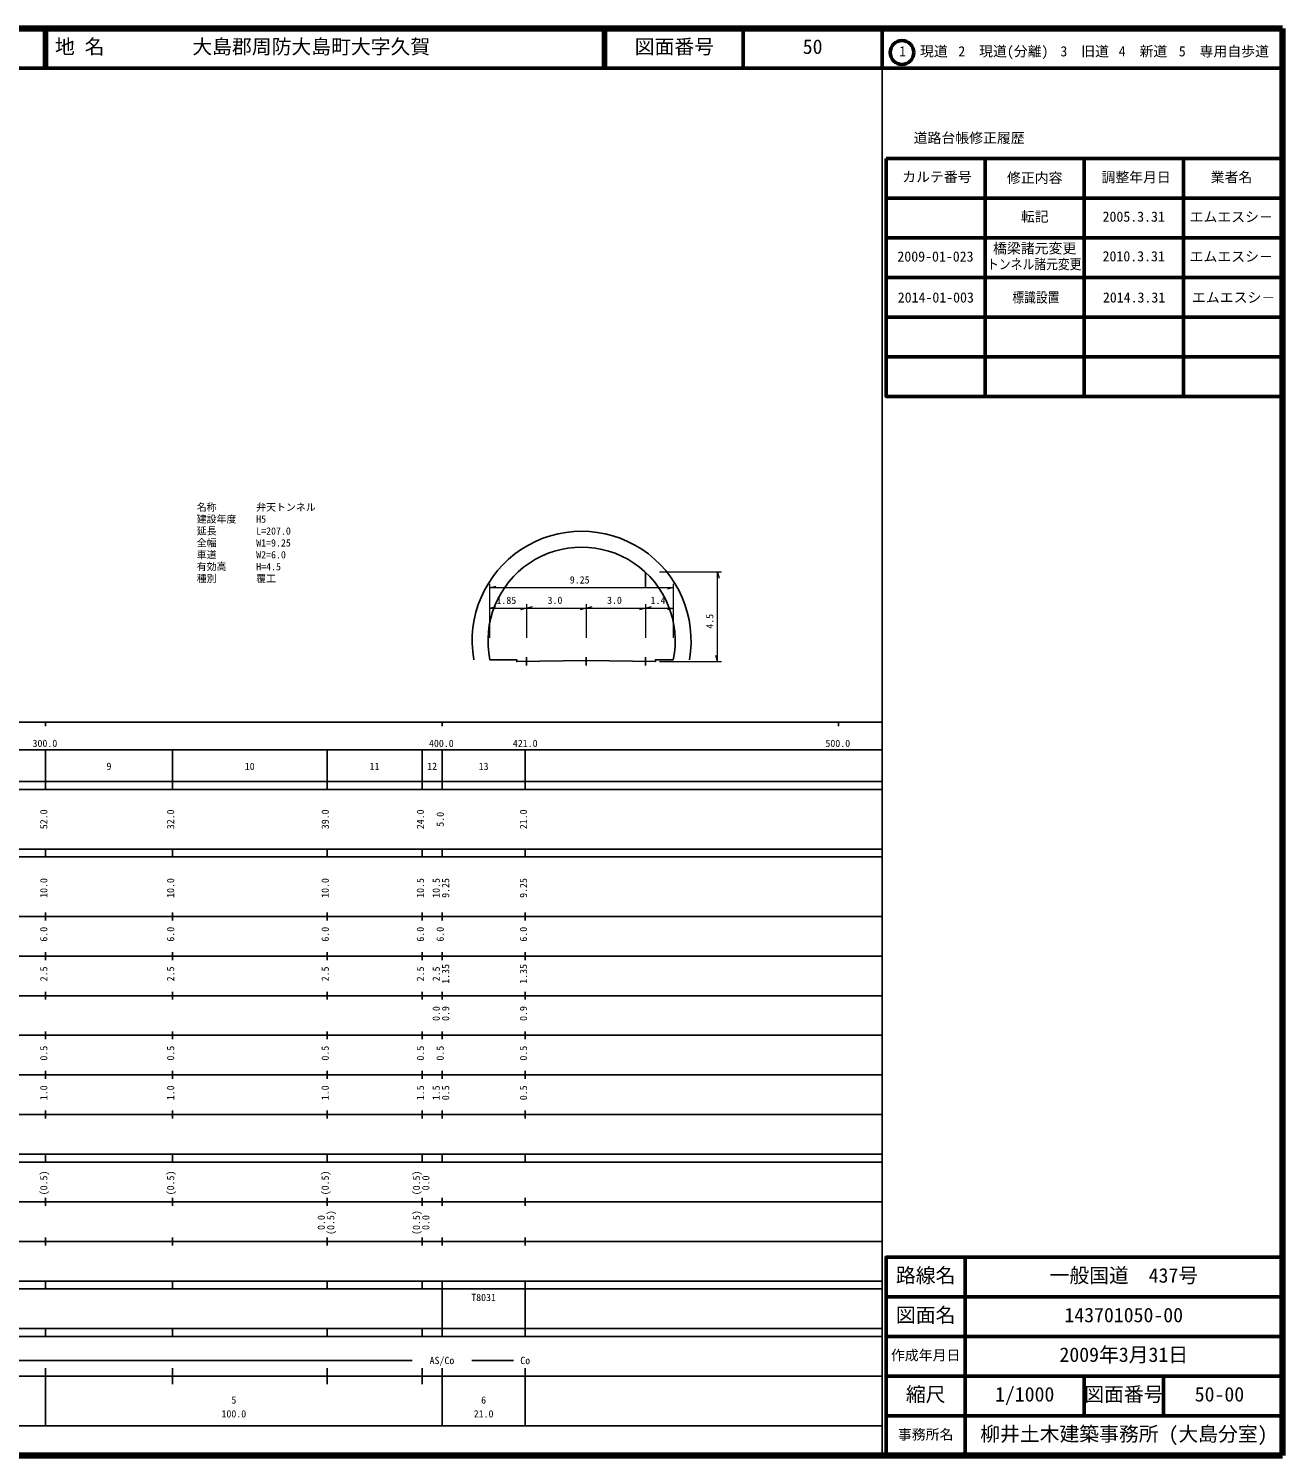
# Model space of a CAD drawing. Units: millimetres on the paper, with parts at other scales. Extents: x 40 to 680, y 20 to 380.
# Drawn here: x 363.7 to 680, y 20 to 380 of the extents above; entities that cross this region are included whole.
import ezdxf
from ezdxf.enums import TextEntityAlignment as Align

# ---------------------------------------------------------------- set-up
doc = ezdxf.new("R2010")
doc.units = ezdxf.units.MM
for name, color, linetype, lineweight in [('M-BGD', 7, 'Continuous', 25), ('M-STR-HTXT', 7, 'Continuous', 13), ('M-STR-STR3', 7, 'Continuous', 25), ('M-TTL', 2, 'Continuous', 140), ('M-TTL-BAND', 7, 'Continuous', 25), ('M-TTL-FRAM', 2, 'Continuous', 50), ('M-TTL-LINE', 7, 'Continuous', 50)]:
    doc.layers.add(name, color=color, linetype=linetype, lineweight=lineweight)
doc.layers.add('M-BMK-HTXT', color=7, linetype='Continuous')
doc.layers.add('M-TTL-TXT', color=7, linetype='Continuous')
doc.styles.add('ＭＳ ゴシック', font='')
doc.styles.get('ＭＳ ゴシック').set_extended_font_data('MS Gothic')

msp = doc.modelspace()

# ---------------------------------------------------------------- linework, layer by layer
at = {"layer": 'M-BGD'}
for p, q in [((489.34, 219.286), (489.341, 221.413)), ((504.341, 219.286), (504.34, 221.413)), ((519.341, 219.286), (519.34, 221.413))]:
    msp.add_line(p, q, dxfattribs=at)
msp.add_lwpolyline([(480.09, 220.768), (486.841, 220.768), (486.841, 220.268), (504.34, 220.531), (521.84, 220.268), (521.841, 220.768), (526.341, 220.768)], dxfattribs=at)
for radius, start, end in [(27.615, 350.02167, 189.97833), (23.615, 348.30927, 191.69073)]:
    msp.add_arc((503.215, 225.553), radius, start, end, dxfattribs=at)
at = {"layer": 'M-STR-HTXT'}
for p, q in [((538.5, 242.806), (522.88, 242.806)), ((537.5, 220.306), (537.5, 242.806)), ((537.5, 242.806), (537.92, 241.306)), ((480.09, 234.785), (480.09, 239.937)), ((480.09, 238.937), (481.591, 239.357)), ((480.09, 238.937), (526.341, 238.937)), ((526.341, 238.937), (524.84, 238.517)), ((526.34, 239.937), (526.34, 234.785)), ((480.09, 226.317), (480.09, 234.785)), ((480.09, 233.785), (481.591, 234.205)), ((489.34, 234.785), (489.341, 226.317)), ((489.341, 233.785), (490.84, 234.205)), ((504.341, 234.785), (504.34, 226.317)), ((504.34, 233.785), (505.841, 234.205)), ((519.341, 234.785), (519.34, 226.317)), ((519.34, 233.785), (520.84, 234.205)), ((526.34, 234.785), (526.341, 226.317)), ((480.09, 233.785), (489.341, 233.785)), ((489.341, 233.785), (487.84, 233.365)), ((489.341, 233.785), (504.34, 233.785)), ((504.34, 233.785), (502.84, 233.365)), ((504.34, 233.785), (519.34, 233.785)), ((519.34, 233.785), (517.841, 233.365)), ((519.34, 233.785), (526.341, 233.785)), ((526.341, 233.785), (524.84, 233.365)), ((522.88, 220.306), (538.5, 220.306)), ((537.5, 220.306), (537.08, 221.806))]:
    msp.add_line(p, q, dxfattribs=at)
at = {"layer": 'M-STR-STR3'}
msp.add_line((519.34, 242.806), (519.34, 239.147), dxfattribs=at)
at = {"layer": 'M-TTL'}
for p, q in [((680, 380), (40, 380)), ((680, 20), (680, 380)), ((40, 20), (680, 20))]:
    msp.add_line(p, q, dxfattribs=at)
at = {"layer": 'M-TTL-BAND'}
for p, q in [((579, 20), (579, 370)), ((40, 205), (579, 205)), ((368, 205), (368, 204)), ((468, 205), (468, 204)), ((568, 205), (568, 204)), ((68, 198), (579, 198)), ((368, 188), (368, 198)), ((400, 188), (400, 198)), ((439, 188), (439, 198)), ((463, 188), (463, 198)), ((468, 188), (468, 198)), ((489, 188), (489, 198)), ((40, 190), (579, 190)), ((40, 188), (579, 188)), ((40, 173), (579, 173)), ((368, 171), (368, 173)), ((400, 171), (400, 173)), ((439, 171), (439, 173)), ((463, 171), (463, 173)), ((468, 171), (468, 173)), ((489, 171), (489, 173)), ((40, 171), (579, 171)), ((40, 156), (579, 156)), ((368, 155), (368, 157)), ((400, 155), (400, 157)), ((439, 155), (439, 157)), ((463, 155), (463, 157)), ((468, 155), (468, 157)), ((489, 155), (489, 157)), ((46, 146), (579, 146)), ((368, 145), (368, 147)), ((400, 145), (400, 147)), ((439, 145), (439, 147)), ((463, 145), (463, 147)), ((468, 145), (468, 147)), ((489, 145), (489, 147)), ((368, 135), (368, 137)), ((400, 135), (400, 137)), ((439, 135), (439, 137)), ((463, 135), (463, 137)), ((468, 135), (468, 137)), ((489, 135), (489, 137)), ((52, 136), (579, 136)), ((46, 126), (579, 126)), ((368, 125), (368, 127)), ((400, 125), (400, 127)), ((439, 125), (439, 127)), ((463, 125), (463, 127)), ((468, 125), (468, 127)), ((489, 125), (489, 127)), ((52, 116), (579, 116)), ((368, 115), (368, 117)), ((400, 115), (400, 117)), ((439, 115), (439, 117)), ((463, 115), (463, 117)), ((468, 115), (468, 117)), ((489, 115), (489, 117)), ((46, 106), (579, 106)), ((368, 105), (368, 107)), ((400, 105), (400, 107)), ((439, 105), (439, 107)), ((463, 105), (463, 107)), ((468, 105), (468, 107)), ((489, 105), (489, 107)), ((40, 96), (579, 96)), ((40, 94), (579, 94)), ((368, 94), (368, 96)), ((400, 94), (400, 96)), ((439, 94), (439, 96)), ((463, 94), (463, 96)), ((468, 94), (468, 96)), ((489, 94), (489, 96)), ((49, 84), (579, 84)), ((368, 83), (368, 85)), ((400, 83), (400, 85)), ((439, 83), (439, 85)), ((463, 83), (463, 85)), ((468, 83), (468, 85)), ((489, 83), (489, 85)), ((40, 74), (579, 74)), ((368, 73), (368, 75)), ((400, 73), (400, 75)), ((439, 73), (439, 75)), ((463, 73), (463, 75)), ((468, 73), (468, 75)), ((489, 73), (489, 75)), ((40, 64), (579, 64)), ((40, 62), (579, 62)), ((368, 62), (368, 64)), ((400, 62), (400, 64)), ((439, 62), (439, 64)), ((463, 62), (463, 64)), ((468, 62), (468, 64)), ((468, 52), (468, 62)), ((489, 62), (489, 64)), ((489, 52), (489, 62)), ((40, 52), (579, 52)), ((368, 50), (368, 52)), ((400, 50), (400, 52)), ((439, 50), (439, 52)), ((463, 50), (463, 52)), ((468, 50), (468, 52)), ((489, 50), (489, 52)), ((40, 50), (579, 50)), ((71, 44), (460.5, 44)), ((475.5, 44), (486, 44)), ((40, 40), (579, 40)), ((368, 27.5), (368, 42)), ((400, 38), (400, 42)), ((439, 38), (439, 42)), ((463, 38), (463, 42)), ((468, 27.5), (468, 42)), ((489, 27.5), (489, 42)), ((68, 27.5), (579, 27.5))]:
    msp.add_line(p, q, dxfattribs=at)
at = {"layer": 'M-TTL-FRAM'}
msp.add_line((580, 347.197), (680, 347.197), dxfattribs=at)
for points in [[(580, 347.197), (580, 287.197), (680, 287.197)], [(680, 70), (580, 70), (580, 20)]]:
    msp.add_lwpolyline(points, dxfattribs=at)
at = {"layer": 'M-TTL-LINE'}
for p, q in [((367.75, 380), (367.75, 370)), ((368.25, 380), (368.25, 370)), ((508.747, 380), (508.747, 370)), ((509.247, 380), (509.247, 370)), ((543.996, 380), (543.996, 370)), ((579, 380), (579, 370)), ((40, 370), (680, 370)), ((605, 347.197), (605, 287.197)), ((630, 347.197), (630, 287.197)), ((655, 347.197), (655, 287.197)), ((580, 337.197), (680, 337.197)), ((580, 327.197), (680, 327.197)), ((580, 317.197), (680, 317.197)), ((580, 307.197), (680, 307.197)), ((580, 297.197), (680, 297.197)), ((600, 70), (600, 20)), ((680, 60), (580, 60)), ((680, 50), (580, 50)), ((680, 40), (580, 40)), ((630, 40), (630, 30)), ((650, 40), (650, 30)), ((680, 30), (580, 30))]:
    msp.add_line(p, q, dxfattribs=at)
msp.add_circle((584.031, 373.958), 3, dxfattribs=at)

# ---------------------------------------------------------------- texts
at = {"layer": 'M-BMK-HTXT', "style": 'ＭＳ ゴシック'}
for s, p in [('名称\u3000\u3000\u3000\u3000弁天トンネル', (406.137, 257.771)), ('建設年度\u3000\u3000H5', (406.137, 254.771)), ('延長\u3000\u3000\u3000\u3000L=207.0', (406.137, 251.771)), ('全幅\u3000\u3000\u3000\u3000W1=9.25', (406.137, 248.771)), ('車道\u3000\u3000\u3000\u3000W2=6.0', (406.137, 245.771)), ('有効高\u3000\u3000\u3000H=4.5', (406.137, 242.771)), ('種別\u3000\u3000\u3000\u3000覆工', (406.137, 239.771))]:
    msp.add_text(s, height=1.833, dxfattribs=at).set_placement(p, align=Align.BOTTOM_LEFT)
at = {"layer": 'M-STR-HTXT', "style": 'ＭＳ ゴシック'}
for s, p in [('9.25', (500.24, 239.437)), ('1.85', (481.74, 234.285)), ('3.0', (494.632, 234.285)), ('3.0', (509.632, 234.285)), ('1.4', (520.632, 234.285))]:
    msp.add_text(s, height=1.833, dxfattribs=at).set_placement(p, align=Align.BOTTOM_LEFT)
msp.add_text('4.5', height=1.833, rotation=90, dxfattribs=at).set_placement((537, 228.581), align=Align.BOTTOM_LEFT)
at = {"layer": 'M-TTL-BAND', "style": 'ＭＳ ゴシック'}
for s, p in [('300.0', (364.719, 198.195)), ('400.0', (464.719, 198.195)), ('421.0', (485.875, 198.195)), ('500.0', (564.719, 198.195)), ('9', (383.375, 192.405)), ('10', (418.25, 192.405)), ('11', (449.75, 192.405)), ('12', (464.25, 192.405)), ('13', (477.25, 192.405)), ('T8031', (475.375, 58.405)), ('AS/Co', (464.875, 42.5)), ('Co', (487.75, 42.5)), ('5', (414.875, 32.523)), ('6', (477.875, 32.523)), ('100.0', (412.375, 29.033)), ('21.0', (476, 29.033))]:
    msp.add_text(s, height=1.833, dxfattribs=at).set_placement(p, align=Align.BOTTOM_LEFT)
for s, p in [('52.0', (369, 178)), ('32.0', (401, 178)), ('39.0', (440, 178)), ('24.0', (464, 178)), ('5.0', (469, 178.625)), ('21.0', (490, 178)), ('10.0', (369, 160.674)), ('10.0', (401, 160.674)), ('10.0', (440, 160.674)), ('10.5', (464, 160.674)), ('10.5', (468, 160.674)), ('9.25', (470.37, 160.674)), ('9.25', (490, 160.674)), ('6.0', (369, 149.625)), ('6.0', (401, 149.625)), ('6.0', (440, 149.625)), ('6.0', (464, 149.625)), ('6.0', (469, 149.625)), ('6.0', (490, 149.625)), ('2.5', (369, 139.625)), ('2.5', (401, 139.625)), ('2.5', (440, 139.625)), ('2.5', (464, 139.625)), ('2.5', (468, 139.625)), ('1.35', (470.37, 139)), ('1.35', (490, 139)), ('0.0', (468, 129.625)), ('0.9', (470.37, 129.625)), ('0.9', (490, 129.625)), ('0.5', (369, 119.625)), ('0.5', (401, 119.625)), ('0.5', (440, 119.625)), ('0.5', (464, 119.625)), ('0.5', (469, 119.625)), ('0.5', (490, 119.625)), ('1.0', (369, 109.625)), ('1.0', (401, 109.625)), ('1.0', (440, 109.625)), ('1.5', (464, 109.625)), ('1.5', (468, 109.625)), ('0.5', (470.37, 109.625)), ('0.5', (490, 109.625)), ('(0.5)', (369, 85.639)), ('(0.5)', (401, 85.639)), ('(0.5)', (440, 85.639)), ('(0.5)', (463, 85.639)), ('0.0', (465.37, 86.889)), ('0.0', (439, 76.889)), ('(0.5)', (441.37, 75.639)), ('(0.5)', (463, 75.639)), ('0.0', (465.37, 76.889))]:
    msp.add_text(s, height=1.833, rotation=90, dxfattribs=at).set_placement(p, align=Align.BOTTOM_LEFT)
at = {"layer": 'M-TTL-TXT', "style": 'ＭＳ ゴシック'}
for s, height, p in [('地 名', 3.666, (370.38, 372.5)), ('大島郡周防大島町大字久賀', 3.666, (405.024, 372.5)), ('図面番号', 3.666, (516.621, 372.5)), ('50', 3.666, (558.996, 372.5)), ('1\u3000現道', 2.566, (583.323, 372.208)), ('2\u3000現道(分離)', 2.566, (598.244, 372.208)), ('3\u3000旧道', 2.566, (623.996, 372.208)), ('4\u3000新道', 2.566, (638.699, 372.208)), ('5\u3000専用自歩道', 2.566, (653.853, 372.208)), ('道路台帳修正履歴', 2.566, (586.968, 350.363)), ('カルテ番号', 2.566, (584.089, 340.527)), ('修正内容', 2.566, (610.509, 340.273)), ('調整年月日', 2.566, (634.339, 340.447)), ('業者名', 2.566, (661.884, 340.447)), ('転記', 2.566, (614, 330.495)), ('2005.3.31', 2.566, (634.625, 330.495)), ('エムエスシ－', 2.566, (656.577, 330.439)), ('橋梁諸元変更', 2.566, (607, 322.495)), ('2009-01-023', 2.566, (582.875, 320.439)), ('2010.3.31', 2.566, (634.625, 320.495)), ('エムエスシ－', 2.566, (656.577, 320.439)), ('2014-01-003', 2.566, (582.962, 310.105)), ('2014.3.31', 2.566, (634.712, 310.105)), ('エムエスシ－', 2.566, (657.175, 310.105)), ('路線名', 3.666, (582.5, 62.5)), ('一般国道\u3000437号', 3.666, (621.25, 62.5)), ('図面名', 3.666, (582.5, 52.5)), ('143701050-00', 3.666, (625, 52.5)), ('作成年月日', 2.566, (581.25, 43.25)), ('2009年3月31日', 3.666, (623.75, 42.5)), ('縮尺', 3.666, (585, 32.5)), ('1/1000', 3.666, (607.5, 32.5)), ('図面番号', 3.666, (630, 32.5)), ('50-00', 3.666, (657.875, 32.5)), ('事務所名', 2.566, (583, 23.25)), ('柳井土木建築事務所 (大島分室)', 3.666, (603.75, 22.5))]:
    msp.add_text(s, height=height, dxfattribs=at).set_placement(p, align=Align.BOTTOM_LEFT)
at = {"layer": 'M-TTL-TXT', "style": 'ＭＳ ゴシック', "width": 0.85}
for s, p in [('トンネル諸元変更', (605.5, 318.495)), ('標識設置', (611.845, 310.105))]:
    msp.add_text(s, height=2.566, dxfattribs=at).set_placement(p, align=Align.BOTTOM_LEFT)

doc.saveas('drawing.dxf')
